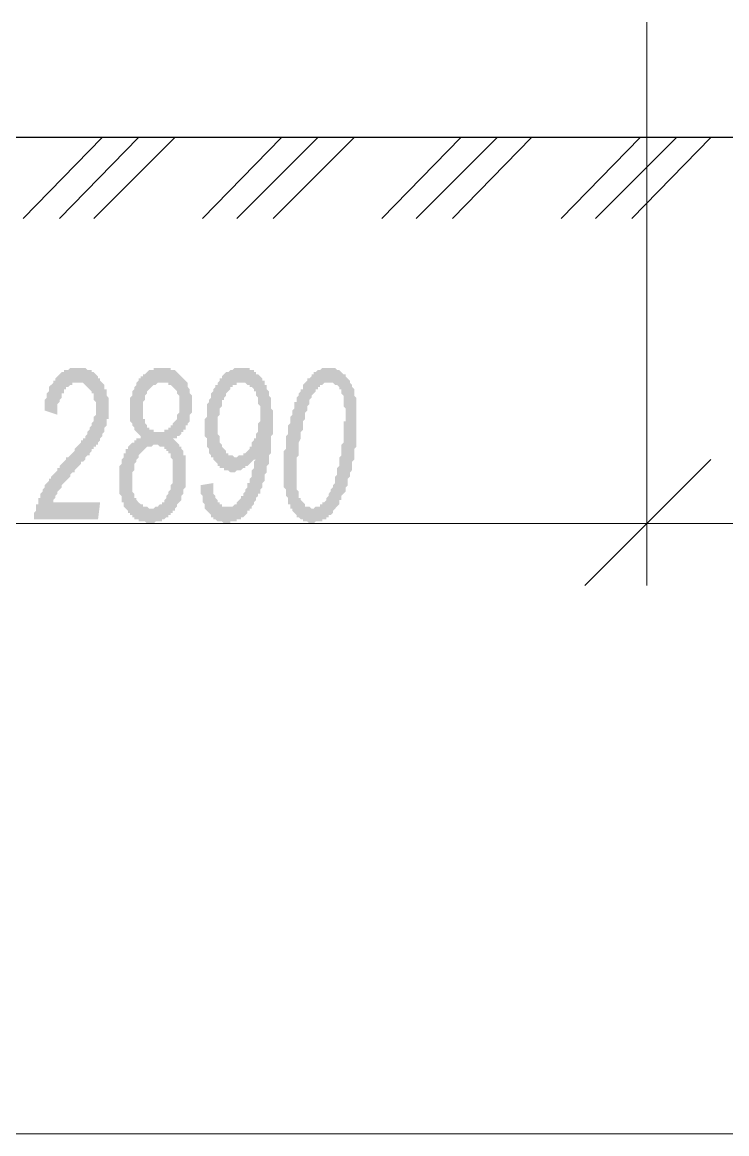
# Model space of a CAD drawing. Header units: millimetres. Extents: x 1372 to 666090, y 1285 to 31551.
# Drawn here: x 529491 to 530867, y 10118 to 12291 of the extents above; entities that cross this region are included whole.
import ezdxf

# ---------------------------------------------------------------- set-up
doc = ezdxf.new("R2010")
doc.units = ezdxf.units.MM
doc.layers.add('PDF _0', color=7, linetype='Continuous')
doc.layers.add('PDF _2D - Общий_Ном._пера__2', color=9, linetype='Continuous', true_color=0x808080)
doc.layers.add('PDF _Аннотация - Общий_Ном._пера__101', color=7, linetype='Continuous', true_color=0x989898)

msp = doc.modelspace()

# ---------------------------------------------------------------- hatches: boundary and pattern name
at = {"layer": 'PDF _0', "transparency": 33554559}
msp.add_hatch(color=256, dxfattribs=at).paths.add_polyline_path([(529513.6, 11319.2), (529513.6, 11323.3), (529513.6, 11327.5), (529513.6, 11331.7), (529517.8, 11335.8), (529517.8, 11340), (529517.8, 11344.2), (529517.8, 11348.4), (529522, 11348.4), (529522, 11352.5), (529522, 11356.7), (529522, 11360.9), (529526.2, 11360.9), (529526.2, 11365), (529526.2, 11369.2), (529530.3, 11373.4), (529530.3, 11373.4), (529530.3, 11377.5), (529534.5, 11381.7), (529534.5, 11385.9), (529538.7, 11390.1), (529538.7, 11390.1), (529542.8, 11394.2), (529542.8, 11394.2), (529542.8, 11398.4), (529547, 11398.4), (529547, 11402.6), (529547, 11402.6), (529551.2, 11406.7), (529551.2, 11406.7), (529555.3, 11410.9), (529555.3, 11410.9), (529559.5, 11415.1), (529559.5, 11419.3), (529563.7, 11419.3), (529563.7, 11423.4), (529567.9, 11427.6), (529567.9, 11427.6), (529572, 11431.8), (529576.2, 11435.9), (529576.2, 11440.1), (529580.4, 11440.1), (529584.5, 11444.3), (529588.7, 11448.5), (529588.7, 11448.5), (529592.9, 11452.6), (529592.9, 11456.8), (529597.1, 11461), (529601.2, 11465.1), (529601.2, 11465.1), (529605.4, 11469.3), (529605.4, 11473.5), (529609.6, 11473.5), (529609.6, 11477.7), (529613.7, 11477.7), (529613.7, 11481.8), (529613.7, 11481.8), (529613.7, 11481.8), (529617.9, 11486), (529617.9, 11490.2), (529622.1, 11494.3), (529622.1, 11498.5), (529626.3, 11502.7), (529626.3, 11502.7), (529626.3, 11506.9), (529630.4, 11511), (529630.4, 11515.2), (529630.4, 11515.2), (529630.4, 11519.4), (529634.6, 11523.5), (529634.6, 11527.7), (529634.6, 11531.9), (529634.6, 11536.1), (529634.6, 11536.1), (529634.6, 11540.2), (529634.6, 11544.4), (529634.6, 11548.6), (529630.4, 11552.7), (529630.4, 11556.9), (529630.4, 11561.1), (529630.4, 11565.3), (529626.3, 11565.3), (529626.3, 11569.4), (529622.1, 11573.6), (529622.1, 11573.6), (529617.9, 11577.8), (529617.9, 11577.8), (529613.7, 11581.9), (529613.7, 11581.9), (529609.6, 11586.1), (529605.4, 11586.1), (529605.4, 11586.1), (529601.2, 11586.1), (529597.1, 11586.1), (529597.1, 11586.1), (529592.9, 11586.1), (529588.7, 11586.1), (529588.7, 11581.9), (529584.5, 11581.9), (529584.5, 11581.9), (529580.4, 11577.8), (529576.2, 11577.8), (529576.2, 11573.6), (529572, 11573.6), (529572, 11569.4), (529572, 11565.3), (529567.9, 11565.3), (529567.9, 11561.1), (529567.9, 11556.9), (529563.7, 11552.7), (529563.7, 11552.7), (529563.7, 11548.6), (529559.5, 11544.4), (529559.5, 11540.2), (529559.5, 11536.1), (529559.5, 11527.7), (529559.5, 11523.5), (529534.5, 11531.9), (529534.5, 11536.1), (529534.5, 11540.2), (529534.5, 11544.4), (529534.5, 11548.6), (529534.5, 11552.7), (529538.7, 11556.9), (529538.7, 11561.1), (529538.7, 11565.3), (529538.7, 11565.3), (529542.8, 11569.4), (529542.8, 11573.6), (529542.8, 11577.8), (529547, 11581.9), (529547, 11581.9), (529551.2, 11586.1), (529551.2, 11590.3), (529555.3, 11590.3), (529555.3, 11594.5), (529555.3, 11594.5), (529559.5, 11598.6), (529559.5, 11598.6), (529563.7, 11602.8), (529563.7, 11602.8), (529567.9, 11607), (529572, 11607), (529572, 11611.1), (529576.2, 11611.1), (529580.4, 11611.1), (529580.4, 11611.1), (529584.5, 11615.3), (529588.7, 11615.3), (529588.7, 11615.3), (529592.9, 11615.3), (529597.1, 11615.3), (529597.1, 11615.3), (529601.2, 11615.3), (529605.4, 11615.3), (529609.6, 11615.3), (529609.6, 11615.3), (529613.7, 11615.3), (529617.9, 11611.1), (529617.9, 11611.1), (529622.1, 11611.1), (529626.3, 11611.1), (529626.3, 11607), (529630.4, 11607), (529630.4, 11607), (529634.6, 11602.8), (529634.6, 11602.8), (529638.8, 11598.6), (529638.8, 11594.5), (529642.9, 11594.5), (529642.9, 11590.3), (529647.1, 11586.1), (529647.1, 11586.1), (529651.3, 11581.9), (529651.3, 11577.8), (529651.3, 11573.6), (529655.5, 11573.6), (529655.5, 11569.4), (529655.5, 11565.3), (529655.5, 11561.1), (529659.6, 11556.9), (529659.6, 11552.7), (529659.6, 11548.6), (529659.6, 11544.4), (529659.6, 11540.2), (529659.6, 11536.1), (529659.6, 11536.1), (529659.6, 11531.9), (529659.6, 11527.7), (529659.6, 11523.5), (529659.6, 11519.4), (529659.6, 11515.2), (529655.5, 11515.2), (529655.5, 11511), (529655.5, 11506.9), (529655.5, 11502.7), (529651.3, 11498.5), (529651.3, 11494.3), (529651.3, 11490.2), (529647.1, 11486), (529647.1, 11481.8), (529647.1, 11481.8), (529642.9, 11477.7), (529642.9, 11477.7), (529642.9, 11477.7), (529642.9, 11473.5), (529642.9, 11473.5), (529638.8, 11469.3), (529638.8, 11469.3), (529638.8, 11465.1), (529634.6, 11465.1), (529634.6, 11461), (529630.4, 11461), (529630.4, 11456.8), (529626.3, 11456.8), (529626.3, 11452.6), (529622.1, 11448.5), (529622.1, 11444.3), (529617.9, 11444.3), (529613.7, 11440.1), (529613.7, 11435.9), (529609.6, 11431.8), (529605.4, 11431.8), (529605.4, 11427.6), (529601.2, 11423.4), (529597.1, 11419.3), (529592.9, 11415.1), (529592.9, 11410.9), (529588.7, 11410.9), (529584.5, 11406.7), (529584.5, 11402.6), (529580.4, 11398.4), (529580.4, 11398.4), (529576.2, 11394.2), (529572, 11390.1), (529572, 11390.1), (529567.9, 11385.9), (529567.9, 11381.7), (529567.9, 11381.7), (529563.7, 11377.5), (529563.7, 11377.5), (529559.5, 11373.4), (529559.5, 11369.2), (529555.3, 11365), (529555.3, 11365), (529555.3, 11360.9), (529551.2, 11356.7), (529551.2, 11352.5), (529551.2, 11352.5), (529642.9, 11352.5), (529638.8, 11319.2)])
h = msp.add_hatch(color=256, dxfattribs=at)
h.paths.add_polyline_path([(529722.2, 11481.8), (529722.2, 11481.8), (529718, 11486), (529718, 11486), (529713.9, 11490.2), (529709.7, 11494.3), (529709.7, 11494.3), (529709.7, 11498.5), (529705.5, 11502.7), (529705.5, 11502.7), (529705.5, 11506.9), (529701.3, 11511), (529701.3, 11515.2), (529701.3, 11519.4), (529701.3, 11523.5), (529701.3, 11527.7), (529701.3, 11531.9), (529701.3, 11536.1), (529701.3, 11540.2), (529701.3, 11544.4), (529701.3, 11548.6), (529701.3, 11548.6), (529701.3, 11552.7), (529701.3, 11556.9), (529705.5, 11561.1), (529705.5, 11565.3), (529705.5, 11569.4), (529709.7, 11573.6), (529709.7, 11577.8), (529709.7, 11577.8), (529713.9, 11581.9), (529713.9, 11586.1), (529713.9, 11586.1), (529718, 11590.3), (529718, 11594.5), (529722.2, 11594.5), (529722.2, 11598.6), (529726.4, 11598.6), (529726.4, 11602.8), (529730.5, 11602.8), (529734.7, 11607), (529734.7, 11607), (529738.9, 11611.1), (529738.9, 11611.1), (529743.1, 11611.1), (529747.2, 11611.1), (529747.2, 11615.3), (529751.4, 11615.3), (529755.6, 11615.3), (529755.6, 11615.3), (529759.7, 11615.3), (529763.9, 11615.3), (529768.1, 11615.3), (529768.1, 11615.3), (529772.3, 11615.3), (529776.4, 11615.3), (529780.6, 11615.3), (529780.6, 11611.1), (529784.8, 11611.1), (529788.9, 11611.1), (529788.9, 11611.1), (529793.1, 11607), (529793.1, 11607), (529797.3, 11602.8), (529797.3, 11602.8), (529801.4, 11598.6), (529801.4, 11598.6), (529805.6, 11594.5), (529805.6, 11594.5), (529809.8, 11590.3), (529809.8, 11590.3), (529814, 11586.1), (529814, 11581.9), (529814, 11577.8), (529818.1, 11573.6), (529818.1, 11573.6), (529818.1, 11569.4), (529818.1, 11565.3), (529822.3, 11561.1), (529822.3, 11556.9), (529822.3, 11552.7), (529822.3, 11548.6), (529822.3, 11544.4), (529822.3, 11544.4), (529822.3, 11540.2), (529822.3, 11536.1), (529822.3, 11531.9), (529822.3, 11527.7), (529818.1, 11523.5), (529818.1, 11519.4), (529818.1, 11515.2), (529818.1, 11511), (529814, 11506.9), (529814, 11506.9), (529814, 11502.7), (529809.8, 11502.7), (529809.8, 11498.5), (529809.8, 11494.3), (529805.6, 11494.3), (529805.6, 11490.2), (529801.4, 11490.2), (529801.4, 11486), (529797.3, 11481.8), (529793.1, 11481.8), (529793.1, 11477.7), (529788.9, 11477.7), (529784.8, 11477.7), (529788.9, 11473.5), (529793.1, 11469.3), (529793.1, 11469.3), (529797.3, 11465.1), (529797.3, 11461), (529801.4, 11461), (529801.4, 11456.8), (529805.6, 11452.6), (529805.6, 11452.6), (529805.6, 11448.5), (529805.6, 11444.3), (529809.8, 11444.3), (529809.8, 11440.1), (529809.8, 11435.9), (529809.8, 11431.8), (529809.8, 11427.6), (529809.8, 11423.4), (529809.8, 11419.3), (529809.8, 11415.1), (529809.8, 11410.9), (529809.8, 11406.7), (529809.8, 11402.6), (529809.8, 11398.4), (529809.8, 11394.2), (529809.8, 11390.1), (529809.8, 11385.9), (529809.8, 11381.7), (529805.6, 11377.5), (529805.6, 11377.5), (529805.6, 11373.4), (529805.6, 11369.2), (529801.4, 11365), (529801.4, 11360.9), (529801.4, 11356.7), (529797.3, 11352.5), (529797.3, 11352.5), (529793.1, 11348.4), (529793.1, 11344.2), (529793.1, 11344.2), (529788.9, 11340), (529788.9, 11335.8), (529784.8, 11335.8), (529784.8, 11331.7), (529780.6, 11331.7), (529780.6, 11327.5), (529776.4, 11327.5), (529776.4, 11323.3), (529772.3, 11323.3), (529768.1, 11319.2), (529768.1, 11319.2), (529763.9, 11319.2), (529763.9, 11315), (529759.7, 11315), (529755.6, 11315), (529755.6, 11315), (529751.4, 11315), (529747.2, 11310.8), (529743.1, 11310.8), (529743.1, 11310.8), (529738.9, 11310.8), (529734.7, 11310.8), (529734.7, 11310.8), (529730.5, 11315), (529726.4, 11315), (529722.2, 11315), (529722.2, 11315), (529718, 11315), (529718, 11319.2), (529713.9, 11319.2), (529709.7, 11319.2), (529709.7, 11323.3), (529705.5, 11323.3), (529705.5, 11327.5), (529701.3, 11327.5), (529701.3, 11331.7), (529697.2, 11331.7), (529697.2, 11335.8), (529693, 11340), (529693, 11340), (529688.8, 11344.2), (529688.8, 11348.4), (529688.8, 11352.5), (529684.7, 11352.5), (529684.7, 11356.7), (529684.7, 11360.9), (529684.7, 11365), (529680.5, 11369.2), (529680.5, 11373.4), (529680.5, 11377.5), (529680.5, 11381.7), (529680.5, 11385.9), (529680.5, 11390.1), (529680.5, 11394.2), (529680.5, 11398.4), (529680.5, 11402.6), (529680.5, 11406.7), (529680.5, 11410.9), (529680.5, 11415.1), (529680.5, 11419.3), (529680.5, 11423.4), (529684.7, 11427.6), (529684.7, 11431.8), (529684.7, 11431.8), (529684.7, 11435.9), (529688.8, 11440.1), (529688.8, 11444.3), (529688.8, 11448.5), (529693, 11448.5), (529693, 11452.6), (529693, 11456.8), (529697.2, 11456.8), (529697.2, 11461), (529701.3, 11465.1), (529701.3, 11465.1), (529705.5, 11469.3), (529709.7, 11469.3), (529709.7, 11473.5), (529713.9, 11473.5), (529713.9, 11477.7), (529718, 11477.7), (529722.2, 11477.7), (529722.2, 11481.8)], flags=0)
h.paths.add_polyline_path([(529726.4, 11531.9), (529726.4, 11527.7), (529726.4, 11523.5), (529726.4, 11519.4), (529726.4, 11515.2), (529730.5, 11515.2), (529730.5, 11511), (529730.5, 11506.9), (529734.7, 11502.7), (529734.7, 11502.7), (529734.7, 11498.5), (529738.9, 11498.5), (529738.9, 11494.3), (529743.1, 11494.3), (529747.2, 11494.3), (529747.2, 11490.2), (529751.4, 11490.2), (529755.6, 11490.2), (529755.6, 11490.2), (529755.6, 11490.2), (529759.7, 11490.2), (529763.9, 11490.2), (529768.1, 11490.2), (529768.1, 11494.3), (529772.3, 11494.3), (529776.4, 11494.3), (529776.4, 11498.5), (529780.6, 11498.5), (529780.6, 11502.7), (529784.8, 11502.7), (529784.8, 11506.9), (529784.8, 11506.9), (529788.9, 11511), (529788.9, 11511), (529793.1, 11515.2), (529793.1, 11519.4), (529793.1, 11523.5), (529797.3, 11527.7), (529797.3, 11531.9), (529797.3, 11536.1), (529797.3, 11536.1), (529797.3, 11540.2), (529797.3, 11544.4), (529797.3, 11548.6), (529797.3, 11552.7), (529797.3, 11556.9), (529797.3, 11561.1), (529793.1, 11565.3), (529793.1, 11565.3), (529793.1, 11569.4), (529788.9, 11573.6), (529788.9, 11573.6), (529784.8, 11577.8), (529784.8, 11577.8), (529780.6, 11581.9), (529780.6, 11581.9), (529776.4, 11581.9), (529776.4, 11586.1), (529772.3, 11586.1), (529768.1, 11586.1), (529763.9, 11586.1), (529763.9, 11586.1), (529763.9, 11586.1), (529759.7, 11586.1), (529755.6, 11586.1), (529755.6, 11586.1), (529751.4, 11581.9), (529747.2, 11581.9), (529747.2, 11581.9), (529743.1, 11577.8), (529743.1, 11577.8), (529738.9, 11573.6), (529738.9, 11573.6), (529734.7, 11569.4), (529734.7, 11565.3), (529730.5, 11561.1), (529730.5, 11556.9), (529730.5, 11556.9), (529730.5, 11552.7), (529726.4, 11548.6), (529726.4, 11548.6), (529726.4, 11544.4), (529726.4, 11540.2), (529726.4, 11536.1), (529726.4, 11531.9)], flags=0)
h.paths.add_polyline_path([(529705.5, 11390.1), (529705.5, 11385.9), (529705.5, 11381.7), (529705.5, 11377.5), (529705.5, 11373.4), (529709.7, 11369.2), (529709.7, 11365), (529709.7, 11365), (529709.7, 11360.9), (529713.9, 11360.9), (529713.9, 11356.7), (529718, 11352.5), (529718, 11352.5), (529722.2, 11348.4), (529722.2, 11348.4), (529726.4, 11348.4), (529726.4, 11344.2), (529730.5, 11344.2), (529734.7, 11344.2), (529734.7, 11344.2), (529738.9, 11340), (529743.1, 11340), (529743.1, 11340), (529743.1, 11340), (529747.2, 11340), (529751.4, 11344.2), (529751.4, 11344.2), (529755.6, 11344.2), (529755.6, 11344.2), (529759.7, 11348.4), (529763.9, 11348.4), (529763.9, 11352.5), (529768.1, 11352.5), (529768.1, 11356.7), (529772.3, 11360.9), (529772.3, 11365), (529772.3, 11365), (529776.4, 11369.2), (529776.4, 11373.4), (529780.6, 11377.5), (529780.6, 11381.7), (529780.6, 11385.9), (529780.6, 11385.9), (529784.8, 11390.1), (529784.8, 11394.2), (529784.8, 11398.4), (529784.8, 11402.6), (529784.8, 11406.7), (529784.8, 11410.9), (529784.8, 11415.1), (529784.8, 11415.1), (529784.8, 11419.3), (529784.8, 11423.4), (529784.8, 11427.6), (529784.8, 11431.8), (529784.8, 11435.9), (529780.6, 11440.1), (529780.6, 11444.3), (529780.6, 11448.5), (529776.4, 11448.5), (529776.4, 11452.6), (529772.3, 11452.6), (529772.3, 11456.8), (529768.1, 11456.8), (529768.1, 11461), (529763.9, 11461), (529763.9, 11461), (529759.7, 11461), (529755.6, 11465.1), (529751.4, 11465.1), (529751.4, 11465.1), (529747.2, 11465.1), (529747.2, 11465.1), (529743.1, 11461), (529738.9, 11461), (529738.9, 11461), (529734.7, 11461), (529730.5, 11456.8), (529730.5, 11456.8), (529726.4, 11452.6), (529726.4, 11452.6), (529722.2, 11448.5), (529722.2, 11448.5), (529718, 11444.3), (529718, 11444.3), (529718, 11440.1), (529713.9, 11435.9), (529713.9, 11435.9), (529713.9, 11431.8), (529709.7, 11427.6), (529709.7, 11423.4), (529709.7, 11419.3), (529709.7, 11415.1), (529705.5, 11410.9), (529705.5, 11406.7), (529705.5, 11406.7), (529705.5, 11398.4), (529705.5, 11394.2), (529705.5, 11390.1), (529705.5, 11390.1)], flags=0)
h = msp.add_hatch(color=256, dxfattribs=at)
h.paths.add_polyline_path([(529839, 11385.9), (529864, 11390.1), (529864, 11385.9), (529864, 11377.5), (529864, 11373.4), (529864, 11369.2), (529868.2, 11365), (529868.2, 11365), (529868.2, 11360.9), (529872.4, 11356.7), (529872.4, 11356.7), (529872.4, 11352.5), (529876.5, 11352.5), (529876.5, 11348.4), (529880.7, 11348.4), (529880.7, 11344.2), (529884.9, 11344.2), (529889, 11344.2), (529889, 11344.2), (529889, 11344.2), (529893.2, 11344.2), (529897.4, 11344.2), (529897.4, 11344.2), (529901.6, 11344.2), (529905.7, 11348.4), (529905.7, 11348.4), (529909.9, 11348.4), (529909.9, 11352.5), (529914.1, 11356.7), (529914.1, 11356.7), (529918.2, 11360.9), (529918.2, 11365), (529922.4, 11365), (529922.4, 11369.2), (529926.6, 11373.4), (529926.6, 11373.4), (529926.6, 11377.5), (529930.8, 11381.7), (529930.8, 11385.9), (529930.8, 11390.1), (529934.9, 11390.1), (529934.9, 11394.2), (529934.9, 11398.4), (529939.1, 11402.6), (529939.1, 11406.7), (529939.1, 11410.9), (529939.1, 11415.1), (529943.3, 11419.3), (529943.3, 11423.4), (529943.3, 11427.6), (529943.3, 11431.8), (529947.4, 11435.9), (529947.4, 11435.9), (529943.3, 11435.9), (529939.1, 11431.8), (529939.1, 11431.8), (529934.9, 11427.6), (529930.8, 11423.4), (529930.8, 11423.4), (529926.6, 11423.4), (529926.6, 11419.3), (529922.4, 11419.3), (529922.4, 11419.3), (529918.2, 11415.1), (529918.2, 11415.1), (529914.1, 11415.1), (529909.9, 11415.1), (529909.9, 11415.1), (529905.7, 11410.9), (529901.6, 11410.9), (529901.6, 11410.9), (529897.4, 11410.9), (529897.4, 11410.9), (529893.2, 11415.1), (529889, 11415.1), (529889, 11415.1), (529884.9, 11415.1), (529884.9, 11419.3), (529880.7, 11419.3), (529876.5, 11419.3), (529876.5, 11423.4), (529872.4, 11423.4), (529872.4, 11427.6), (529868.2, 11431.8), (529868.2, 11431.8), (529868.2, 11431.8), (529864, 11435.9), (529864, 11440.1), (529859.8, 11440.1), (529859.8, 11444.3), (529855.7, 11448.5), (529855.7, 11452.6), (529855.7, 11452.6), (529855.7, 11456.8), (529851.5, 11461), (529851.5, 11465.1), (529851.5, 11469.3), (529851.5, 11473.5), (529851.5, 11477.7), (529847.3, 11481.8), (529847.3, 11486), (529847.3, 11490.2), (529847.3, 11494.3), (529847.3, 11498.5), (529847.3, 11498.5), (529847.3, 11502.7), (529847.3, 11506.9), (529847.3, 11511), (529847.3, 11515.2), (529851.5, 11519.4), (529851.5, 11523.5), (529851.5, 11527.7), (529851.5, 11531.9), (529851.5, 11536.1), (529851.5, 11540.2), (529851.5, 11544.4), (529855.7, 11548.6), (529855.7, 11548.6), (529855.7, 11552.7), (529859.8, 11556.9), (529859.8, 11561.1), (529859.8, 11565.3), (529864, 11569.4), (529864, 11569.4), (529864, 11573.6), (529868.2, 11577.8), (529868.2, 11581.9), (529872.4, 11581.9), (529872.4, 11586.1), (529872.4, 11586.1), (529876.5, 11590.3), (529876.5, 11594.5), (529880.7, 11594.5), (529880.7, 11598.6), (529884.9, 11602.8), (529884.9, 11602.8), (529889, 11607), (529893.2, 11607), (529893.2, 11607), (529897.4, 11611.1), (529897.4, 11611.1), (529901.6, 11611.1), (529905.7, 11615.3), (529905.7, 11615.3), (529909.9, 11615.3), (529914.1, 11615.3), (529914.1, 11615.3), (529918.2, 11615.3), (529918.2, 11615.3), (529922.4, 11615.3), (529926.6, 11615.3), (529926.6, 11615.3), (529930.8, 11615.3), (529934.9, 11615.3), (529934.9, 11611.1), (529939.1, 11611.1), (529943.3, 11611.1), (529943.3, 11607), (529947.4, 11607), (529947.4, 11602.8), (529951.6, 11602.8), (529955.8, 11598.6), (529955.8, 11598.6), (529960, 11594.5), (529960, 11590.3), (529964.1, 11590.3), (529964.1, 11590.3), (529964.1, 11586.1), (529964.1, 11581.9), (529968.3, 11581.9), (529968.3, 11577.8), (529968.3, 11573.6), (529972.5, 11569.4), (529972.5, 11565.3), (529972.5, 11565.3), (529972.5, 11561.1), (529976.6, 11556.9), (529976.6, 11552.7), (529976.6, 11548.6), (529976.6, 11544.4), (529976.6, 11540.2), (529976.6, 11536.1), (529980.8, 11531.9), (529980.8, 11527.7), (529980.8, 11523.5), (529980.8, 11519.4), (529980.8, 11515.2), (529980.8, 11511), (529980.8, 11506.9), (529980.8, 11502.7), (529980.8, 11498.5), (529980.8, 11494.3), (529980.8, 11490.2), (529980.8, 11486), (529976.6, 11481.8), (529976.6, 11477.7), (529976.6, 11473.5), (529976.6, 11469.3), (529976.6, 11465.1), (529976.6, 11461), (529976.6, 11456.8), (529976.6, 11452.6), (529976.6, 11448.5), (529972.5, 11444.3), (529972.5, 11444.3), (529972.5, 11440.1), (529972.5, 11435.9), (529972.5, 11431.8), (529972.5, 11427.6), (529968.3, 11423.4), (529968.3, 11419.3), (529968.3, 11415.1), (529968.3, 11410.9), (529964.1, 11406.7), (529964.1, 11402.6), (529964.1, 11398.4), (529964.1, 11394.2), (529960, 11390.1), (529960, 11385.9), (529960, 11381.7), (529955.8, 11377.5), (529955.8, 11373.4), (529955.8, 11369.2), (529951.6, 11369.2), (529951.6, 11365), (529947.4, 11360.9), (529947.4, 11356.7), (529947.4, 11356.7), (529943.3, 11352.5), (529943.3, 11348.4), (529939.1, 11344.2), (529939.1, 11344.2), (529939.1, 11340), (529934.9, 11340), (529934.9, 11335.8), (529930.8, 11335.8), (529930.8, 11335.8), (529930.8, 11331.7), (529926.6, 11327.5), (529926.6, 11327.5), (529922.4, 11323.3), (529918.2, 11323.3), (529918.2, 11319.2), (529914.1, 11319.2), (529909.9, 11319.2), (529909.9, 11315), (529905.7, 11315), (529905.7, 11315), (529901.6, 11315), (529897.4, 11315), (529897.4, 11310.8), (529893.2, 11310.8), (529889, 11310.8), (529889, 11310.8), (529884.9, 11310.8), (529884.9, 11310.8), (529880.7, 11315), (529876.5, 11315), (529876.5, 11315), (529872.4, 11315), (529868.2, 11319.2), (529868.2, 11319.2), (529864, 11319.2), (529864, 11323.3), (529859.8, 11323.3), (529859.8, 11327.5), (529855.7, 11331.7), (529855.7, 11331.7), (529851.5, 11335.8), (529851.5, 11335.8), (529847.3, 11340), (529847.3, 11344.2), (529847.3, 11348.4), (529847.3, 11348.4), (529843.2, 11352.5), (529843.2, 11356.7), (529843.2, 11360.9), (529843.2, 11365), (529839, 11369.2), (529839, 11373.4), (529839, 11377.5), (529839, 11381.7), (529839, 11385.9)], flags=0)
h.paths.add_polyline_path([(529872.4, 11502.7), (529872.4, 11498.5), (529872.4, 11494.3), (529872.4, 11490.2), (529872.4, 11486), (529876.5, 11481.8), (529876.5, 11477.7), (529876.5, 11473.5), (529876.5, 11469.3), (529880.7, 11465.1), (529880.7, 11465.1), (529880.7, 11461), (529884.9, 11456.8), (529884.9, 11456.8), (529889, 11452.6), (529889, 11448.5), (529893.2, 11448.5), (529893.2, 11444.3), (529897.4, 11444.3), (529901.6, 11444.3), (529901.6, 11444.3), (529905.7, 11440.1), (529909.9, 11440.1), (529909.9, 11440.1), (529909.9, 11440.1), (529914.1, 11444.3), (529918.2, 11444.3), (529918.2, 11444.3), (529922.4, 11444.3), (529922.4, 11448.5), (529926.6, 11448.5), (529930.8, 11452.6), (529930.8, 11452.6), (529934.9, 11456.8), (529934.9, 11461), (529939.1, 11461), (529939.1, 11465.1), (529939.1, 11469.3), (529943.3, 11473.5), (529943.3, 11477.7), (529947.4, 11477.7), (529947.4, 11481.8), (529947.4, 11486), (529951.6, 11490.2), (529951.6, 11494.3), (529951.6, 11498.5), (529951.6, 11502.7), (529951.6, 11506.9), (529955.8, 11511), (529955.8, 11515.2), (529955.8, 11519.4), (529955.8, 11523.5), (529955.8, 11523.5), (529955.8, 11527.7), (529955.8, 11531.9), (529955.8, 11536.1), (529955.8, 11540.2), (529951.6, 11544.4), (529951.6, 11548.6), (529951.6, 11552.7), (529951.6, 11556.9), (529947.4, 11561.1), (529947.4, 11565.3), (529947.4, 11569.4), (529943.3, 11569.4), (529943.3, 11573.6), (529939.1, 11577.8), (529939.1, 11577.8), (529934.9, 11577.8), (529934.9, 11581.9), (529930.8, 11581.9), (529926.6, 11586.1), (529926.6, 11586.1), (529922.4, 11586.1), (529922.4, 11586.1), (529918.2, 11586.1), (529918.2, 11586.1), (529914.1, 11586.1), (529909.9, 11586.1), (529909.9, 11581.9), (529905.7, 11581.9), (529901.6, 11581.9), (529901.6, 11581.9), (529901.6, 11577.8), (529897.4, 11577.8), (529897.4, 11573.6), (529893.2, 11569.4), (529893.2, 11569.4), (529889, 11565.3), (529889, 11561.1), (529889, 11561.1), (529884.9, 11556.9), (529884.9, 11552.7), (529880.7, 11552.7), (529880.7, 11548.6), (529880.7, 11544.4), (529880.7, 11540.2), (529876.5, 11536.1), (529876.5, 11531.9), (529876.5, 11527.7), (529876.5, 11523.5), (529872.4, 11519.4), (529872.4, 11515.2), (529872.4, 11511), (529872.4, 11506.9), (529872.4, 11502.7), (529872.4, 11502.7)], flags=0)
h = msp.add_hatch(color=256, dxfattribs=at)
h.paths.add_polyline_path([(530001.7, 11415.1), (530001.7, 11419.3), (530001.7, 11423.4), (530001.7, 11427.6), (530001.7, 11431.8), (530001.7, 11435.9), (530001.7, 11440.1), (530001.7, 11444.3), (530001.7, 11448.5), (530001.7, 11452.6), (530005.8, 11456.8), (530005.8, 11461), (530005.8, 11465.1), (530005.8, 11469.3), (530005.8, 11473.5), (530005.8, 11477.7), (530005.8, 11481.8), (530010, 11486), (530010, 11490.2), (530010, 11490.2), (530010, 11494.3), (530010, 11502.7), (530014.2, 11506.9), (530014.2, 11511), (530014.2, 11515.2), (530014.2, 11519.4), (530018.3, 11523.5), (530018.3, 11527.7), (530018.3, 11531.9), (530018.3, 11531.9), (530022.5, 11536.1), (530022.5, 11540.2), (530022.5, 11544.4), (530022.5, 11548.6), (530026.7, 11548.6), (530026.7, 11552.7), (530026.7, 11552.7), (530026.7, 11556.9), (530030.9, 11561.1), (530030.9, 11565.3), (530035, 11569.4), (530035, 11573.6), (530039.2, 11573.6), (530039.2, 11577.8), (530039.2, 11581.9), (530043.4, 11586.1), (530043.4, 11586.1), (530047.5, 11590.3), (530047.5, 11590.3), (530047.5, 11594.5), (530051.7, 11594.5), (530055.9, 11598.6), (530055.9, 11602.8), (530060.1, 11602.8), (530060.1, 11607), (530064.2, 11607), (530064.2, 11607), (530068.4, 11611.1), (530068.4, 11611.1), (530072.6, 11611.1), (530076.7, 11615.3), (530076.7, 11615.3), (530080.9, 11615.3), (530085.1, 11615.3), (530085.1, 11615.3), (530089.3, 11615.3), (530093.4, 11615.3), (530093.4, 11615.3), (530097.6, 11615.3), (530101.8, 11615.3), (530101.8, 11615.3), (530105.9, 11611.1), (530110.1, 11611.1), (530110.1, 11611.1), (530114.3, 11607), (530114.3, 11607), (530118.5, 11602.8), (530122.6, 11602.8), (530122.6, 11598.6), (530126.8, 11594.5), (530126.8, 11594.5), (530131, 11590.3), (530131, 11586.1), (530131, 11586.1), (530135.1, 11581.9), (530135.1, 11577.8), (530135.1, 11577.8), (530139.3, 11573.6), (530139.3, 11569.4), (530139.3, 11565.3), (530139.3, 11561.1), (530143.5, 11556.9), (530143.5, 11552.7), (530143.5, 11548.6), (530143.5, 11544.4), (530143.5, 11540.2), (530143.5, 11536.1), (530143.5, 11531.9), (530143.5, 11527.7), (530143.5, 11523.5), (530143.5, 11519.4), (530143.5, 11515.2), (530143.5, 11515.2), (530143.5, 11511), (530143.5, 11506.9), (530143.5, 11502.7), (530143.5, 11498.5), (530143.5, 11494.3), (530143.5, 11490.2), (530143.5, 11486), (530143.5, 11481.8), (530143.5, 11477.7), (530143.5, 11473.5), (530143.5, 11469.3), (530143.5, 11465.1), (530143.5, 11461), (530139.3, 11456.8), (530139.3, 11452.6), (530139.3, 11448.5), (530139.3, 11444.3), (530139.3, 11440.1), (530139.3, 11435.9), (530135.1, 11431.8), (530135.1, 11427.6), (530135.1, 11423.4), (530135.1, 11419.3), (530135.1, 11419.3), (530135.1, 11415.1), (530131, 11410.9), (530131, 11406.7), (530131, 11402.6), (530126.8, 11398.4), (530126.8, 11394.2), (530126.8, 11390.1), (530126.8, 11385.9), (530122.6, 11381.7), (530122.6, 11377.5), (530122.6, 11373.4), (530118.5, 11369.2), (530118.5, 11369.2), (530114.3, 11365), (530114.3, 11360.9), (530114.3, 11356.7), (530110.1, 11356.7), (530110.1, 11352.5), (530110.1, 11348.4), (530105.9, 11344.2), (530105.9, 11344.2), (530101.8, 11340), (530101.8, 11340), (530097.6, 11335.8), (530097.6, 11335.8), (530097.6, 11331.7), (530093.4, 11327.5), (530089.3, 11327.5), (530089.3, 11323.3), (530085.1, 11323.3), (530085.1, 11319.2), (530080.9, 11319.2), (530076.7, 11319.2), (530076.7, 11315), (530072.6, 11315), (530068.4, 11315), (530068.4, 11315), (530064.2, 11315), (530060.1, 11310.8), (530060.1, 11310.8), (530055.9, 11310.8), (530055.9, 11310.8), (530051.7, 11310.8), (530047.5, 11315), (530047.5, 11315), (530043.4, 11315), (530039.2, 11315), (530039.2, 11319.2), (530035, 11319.2), (530035, 11319.2), (530030.9, 11323.3), (530026.7, 11323.3), (530026.7, 11327.5), (530022.5, 11331.7), (530022.5, 11331.7), (530018.3, 11335.8), (530018.3, 11340), (530014.2, 11340), (530014.2, 11344.2), (530014.2, 11348.4), (530010, 11348.4), (530010, 11352.5), (530010, 11356.7), (530010, 11360.9), (530005.8, 11365), (530005.8, 11365), (530005.8, 11369.2), (530005.8, 11373.4), (530005.8, 11377.5), (530001.7, 11381.7), (530001.7, 11385.9), (530001.7, 11390.1), (530001.7, 11394.2), (530001.7, 11398.4), (530001.7, 11406.7), (530001.7, 11410.9), (530001.7, 11415.1), (530001.7, 11415.1)], flags=0)
h.paths.add_polyline_path([(530026.7, 11406.7), (530026.7, 11402.6), (530026.7, 11394.2), (530026.7, 11390.1), (530026.7, 11385.9), (530026.7, 11381.7), (530026.7, 11377.5), (530030.9, 11373.4), (530030.9, 11373.4), (530030.9, 11369.2), (530030.9, 11365), (530030.9, 11360.9), (530035, 11360.9), (530035, 11356.7), (530039.2, 11352.5), (530039.2, 11352.5), (530043.4, 11348.4), (530043.4, 11344.2), (530047.5, 11344.2), (530047.5, 11344.2), (530051.7, 11344.2), (530055.9, 11340), (530055.9, 11340), (530060.1, 11340), (530060.1, 11340), (530064.2, 11344.2), (530068.4, 11344.2), (530068.4, 11344.2), (530072.6, 11344.2), (530072.6, 11348.4), (530076.7, 11348.4), (530076.7, 11352.5), (530080.9, 11352.5), (530085.1, 11356.7), (530085.1, 11360.9), (530085.1, 11360.9), (530089.3, 11365), (530089.3, 11365), (530089.3, 11369.2), (530093.4, 11373.4), (530093.4, 11373.4), (530093.4, 11377.5), (530097.6, 11381.7), (530097.6, 11385.9), (530097.6, 11385.9), (530101.8, 11390.1), (530101.8, 11394.2), (530101.8, 11398.4), (530101.8, 11402.6), (530105.9, 11406.7), (530105.9, 11410.9), (530105.9, 11415.1), (530105.9, 11419.3), (530110.1, 11423.4), (530110.1, 11427.6), (530110.1, 11431.8), (530110.1, 11435.9), (530110.1, 11440.1), (530114.3, 11444.3), (530114.3, 11448.5), (530114.3, 11456.8), (530114.3, 11461), (530114.3, 11465.1), (530118.5, 11469.3), (530118.5, 11473.5), (530118.5, 11477.7), (530118.5, 11481.8), (530118.5, 11486), (530118.5, 11490.2), (530118.5, 11494.3), (530118.5, 11498.5), (530118.5, 11502.7), (530118.5, 11506.9), (530118.5, 11511), (530122.6, 11511), (530122.6, 11515.2), (530122.6, 11519.4), (530122.6, 11523.5), (530122.6, 11527.7), (530122.6, 11531.9), (530122.6, 11536.1), (530118.5, 11540.2), (530118.5, 11544.4), (530118.5, 11548.6), (530118.5, 11552.7), (530118.5, 11556.9), (530118.5, 11561.1), (530114.3, 11565.3), (530114.3, 11565.3), (530114.3, 11569.4), (530114.3, 11573.6), (530110.1, 11573.6), (530110.1, 11577.8), (530105.9, 11581.9), (530101.8, 11581.9), (530101.8, 11581.9), (530097.6, 11586.1), (530097.6, 11586.1), (530093.4, 11586.1), (530089.3, 11586.1), (530089.3, 11586.1), (530085.1, 11586.1), (530085.1, 11586.1), (530080.9, 11586.1), (530076.7, 11581.9), (530076.7, 11581.9), (530072.6, 11581.9), (530072.6, 11577.8), (530068.4, 11577.8), (530068.4, 11573.6), (530064.2, 11573.6), (530064.2, 11569.4), (530060.1, 11565.3), (530060.1, 11565.3), (530055.9, 11561.1), (530055.9, 11556.9), (530051.7, 11552.7), (530051.7, 11548.6), (530051.7, 11548.6), (530051.7, 11544.4), (530047.5, 11540.2), (530047.5, 11540.2), (530047.5, 11536.1), (530047.5, 11531.9), (530043.4, 11527.7), (530043.4, 11523.5), (530043.4, 11519.4), (530043.4, 11515.2), (530039.2, 11511), (530039.2, 11506.9), (530039.2, 11502.7), (530039.2, 11498.5), (530039.2, 11494.3), (530035, 11490.2), (530035, 11486), (530035, 11481.8), (530035, 11477.7), (530030.9, 11469.3), (530030.9, 11465.1), (530030.9, 11461), (530030.9, 11456.8), (530030.9, 11452.6), (530030.9, 11448.5), (530030.9, 11444.3), (530026.7, 11440.1), (530026.7, 11435.9), (530026.7, 11431.8), (530026.7, 11427.6), (530026.7, 11423.4), (530026.7, 11419.3), (530026.7, 11415.1), (530026.7, 11410.9), (530026.7, 11410.9), (530026.7, 11406.7), (530026.7, 11406.7)], flags=0)

# ---------------------------------------------------------------- linework, layer by layer
at = {"layer": 'PDF _0', "lineweight": 9}
for points in [[(530710.8, 12291), (530710.8, 11189.8), (530710.8, 11978.2)], [(525534.3, 11310.8), (527849.3, 11310.8), (530710.8, 11310.8), (533634.8, 11310.8)], [(525534.3, 10117.9), (531674.3, 10117.9)]]:
    msp.add_lwpolyline(points, dxfattribs=at)
msp.add_lwpolyline([(530589.8, 11189.8), (530835.9, 11435.9)], close=True, dxfattribs=at)
at = {"layer": 'PDF _2D - Общий_Ном._пера__2', "lineweight": 20}
for points in [[(529492.8, 11907.3), (529647.1, 12065.8)], [(529563.7, 11907.3), (529718, 12065.8)], [(529630.4, 11907.3), (529788.9, 12065.8)], [(529843.2, 11907.3), (529997.5, 12065.8)], [(529909.9, 11907.3), (530068.4, 12065.8)], [(529980.8, 11907.3), (530139.3, 12065.8)], [(530193.5, 11907.3), (530347.9, 12065.8)], [(530260.3, 11907.3), (530418.8, 12065.8)], [(530331.2, 11907.3), (530485.5, 12065.8)], [(530543.9, 11907.3), (530698.3, 12065.8)], [(530610.7, 11907.3), (530769.2, 12065.8)], [(530681.6, 11907.3), (530835.9, 12065.8)]]:
    msp.add_lwpolyline(points, dxfattribs=at)
at = {"layer": 'PDF _Аннотация - Общий_Ном._пера__101', "lineweight": 30}
msp.add_lwpolyline([(534172.8, 12065.8), (524954.5, 12065.8)], dxfattribs=at)

doc.saveas('drawing.dxf')
